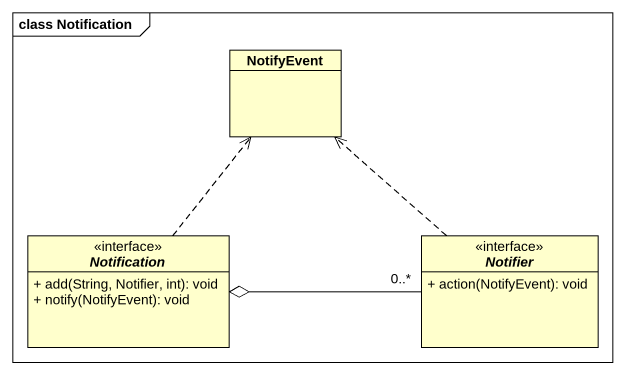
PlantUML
@startuml
mainframe class Notification
hide circle
hide empty members
skinparam classAttributeIconSize 0
class NotifyEvent
interface Notification {
  + add(String, Notifier, int): void
  + notify(NotifyEvent): void
}
interface Notifier {
  + action(NotifyEvent): void
}
Notification .up.> NotifyEvent
Notifier .up.> NotifyEvent
Notifier "0..*" -left-o Notification
@enduml
